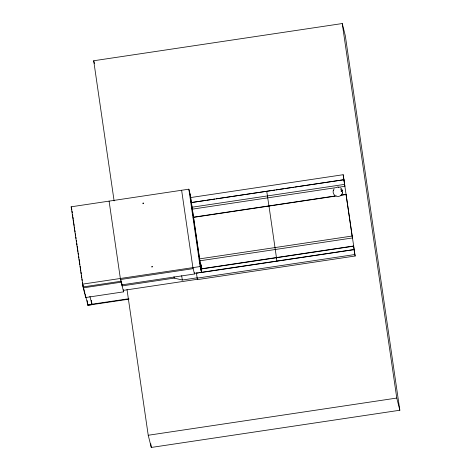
<?xml version="1.0" encoding="UTF-8"?>
<svg xmlns="http://www.w3.org/2000/svg" width="471" height="471" viewBox="0 0 471 471"><rect width="100%" height="100%" fill="white"/><g stroke="black" fill="none" stroke-linecap="round" stroke-linejoin="round"><path stroke-width="0.71" d="M333.327 190.443C332.726 192.298 333.486 194.352 334.993 195.547M342.393 193.092L342.594 191.061M333.233 190.643L334.11 188.842M341.61 194.694L342.488 192.886M340.274 195.889L338.572 196.489L336.777 196.407M114.1 200.893L93.7 60.759L342.246 23.55L345.308 35.737L399.838 410.241L151.285 447.45L148.224 435.263L127.005 289.506M121.047 281.246L83.12 286.927L71.162 206.804L188.853 189.183L190.302 194.941L201.176 269.624M190.561 197.567L343.165 174.717L355.158 256.006L197.467 279.615L196.319 272.786M190.99 202.601L205.421 200.446M206.863 200.228L214.8 199.039M216.242 198.827L224.178 197.637M225.621 197.42L274.658 190.078M276.1 189.866L284.031 188.677M285.479 188.459L293.409 187.27M294.852 187.058L343.907 179.71L344.266 181.2M191.297 202.583L343.895 179.739M191.673 207.264L344.584 184.373L344.955 186.298L338.466 187.27M192.044 209.189L337.018 187.487M193.21 217.225L335.305 195.954M341.075 195.088L346.126 194.335L346.15 194.923L346.061 194.535L340.292 195.4M193.151 217.425L336.688 195.936M199.192 258.926L352.108 236.036L352.479 237.955L199.563 260.846M200.204 263.666L200.587 263.607L200.728 264.178L200.352 264.237L200.204 263.666L200.805 267.24L201.188 267.181L200.864 265.085L200.41 264.849L200.805 267.24M200.664 263.707L200.281 263.766L200.711 263.907M200.34 264.572L200.717 264.514L201.188 267.181M200.823 264.555C199.786 264.402 201.523 264.302 200.958 265.461L200.534 265.344L200.958 265.461M200.481 265.144L200.864 265.085M200.628 266.144L201.011 266.086M82.425 284.16L200.116 266.545L201.564 272.297L201.352 270.854M200.752 267.028L201.135 266.969L201.464 269.106C200.24 268.788 200.664 264.743 201.082 269.165L201.417 269.065C201.977 269.854 201.506 271.844 201.217 270.113M120.605 279.503L193.151 268.647M201.082 269.165L200.846 267.54L201.229 267.481L201.735 270.813M201.282 267.693L200.846 267.54M201.453 268.776L353.644 245.992L353.674 246.58L353.586 246.192L201.394 268.976L201.6 270.054L201.182 270.148L200.881 268.14M83.261 287.863L121.182 282.188L123.608 291.849L85.687 297.525L83.261 287.863L82.46 282.288M194.34 273.38L354.057 249.53L354.428 250.99M196.843 273.18L198.297 272.962M199.733 272.75L354.086 249.642M194.305 272.733L194.488 273.987L121.948 284.849L120.352 278.485L109.089 201.123M123.231 290.389L197.42 279.285L197.049 277.819L182.306 280.027L174.217 278.102L122.107 285.903L121.477 281.587M197.102 278.149L354.793 254.546L355.158 256.006M85.316 294.87L87.924 305.249L91.98 304.643L89.896 296.341M148.224 435.263L396.776 398.054L399.838 410.241M128.871 298.738L87.83 304.819L87.924 305.249L128.96 299.173M337.148 187.046L338.943 187.122M340.568 187.876L341.97 189.336M267.481 196.148L266.733 191.267M194.488 273.987L192.892 267.622L181.629 190.266M93.7 60.759L94.377 63.467M71.162 206.804L71.857 209.566M82.884 285.185L84.968 293.486M200.887 268.146L201.17 269.83M201.564 270.089L201.105 267.01M201.417 269.065L201.264 268.081L201.429 269.012M267.463 196.148L268.941 205.886M342.246 23.55L396.776 398.054M343.165 174.717L344.584 184.373M346.061 194.535L352.108 236.036M353.586 246.192L354.793 254.546M276.412 257.743L276.901 261.193M200.587 263.607L200.717 264.514M201.229 267.481L201.464 269.106M189.996 193.74L201.264 271.102M188.853 189.183L200.116 266.545M181.676 275.718L182.306 280.027M174.011 276.665L174.217 278.102M150.761 443.823L151.285 447.45M123.296 289.7L123.608 291.849M120.976 280.757L121.182 282.188M91.35 300.298L91.88 303.919M87.2 300.48L87.924 305.249M85.269 294.658L85.687 297.525M72.069 211.014L72.328 212.786M72.552 214.211L72.805 216.071M72.97 217.107L73.288 219.28M73.435 220.41L73.753 222.583M73.923 223.625L74.177 225.474M74.383 226.916L74.701 229.089M74.913 230.531L75.119 231.979M75.395 233.763L75.648 235.594M75.86 237.043L76.066 238.485M76.343 240.287L76.555 241.735M76.767 243.183L77.014 244.991M77.226 246.439L77.503 248.252M77.715 249.701L77.962 251.496M78.174 252.945L78.457 254.77M78.663 256.218L78.91 258.008M79.122 259.45L79.405 261.287M79.617 262.736L79.858 264.514M80.141 266.356L80.353 267.805M80.488 268.853L80.806 271.019M80.988 272.15L81.224 273.91M81.512 275.77L81.754 277.525M81.966 278.973L82.172 280.416M276.512 258.067L268.953 205.886M340.91 189.695L341.369 190.196L340.91 189.695M341.145 191.091C341.292 192.61 342.046 190.331 341.145 191.091M342.182 190.101L342.464 190.832L342.193 190.107M152.174 266.409L151.797 266.509L151.886 267.104L152.263 267.004L152.174 266.409M143.255 203.048L142.878 203.136L142.954 203.731L143.337 203.643L143.255 203.048"/></g></svg>
